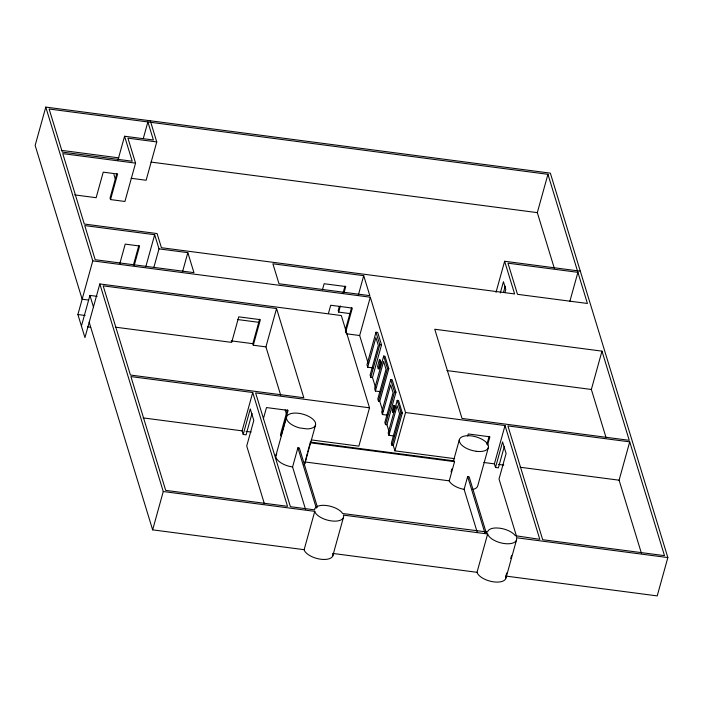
<?xml version="1.0" encoding="UTF-8"?>
<svg xmlns="http://www.w3.org/2000/svg" width="703" height="703" viewBox="0 0 703 703"><rect width="100%" height="100%" fill="white"/><g stroke="black" fill="none" stroke-linecap="round" stroke-linejoin="round"><path stroke-width="1.05" d="M311.297 439.911L358.873 446.133L369.506 407.802L341.306 315.542L99.826 283.942L163.272 491.529L314.768 511.353L304.144 549.684L304.504 550.792A15.027 7.083 15.5 0 0 320.972 559.263A15.027 7.083 15.5 0 0 333.029 554.333L332.73 553.428L477.012 572.312A15.027 7.083 15.5 0 0 493.778 581.882A15.027 7.083 15.5 0 0 505.852 576.082L657.217 595.898L667.85 557.567L550.352 173.14L45.783 107.102L35.15 145.433L82.146 299.206L88.675 300.058M117.963 160.064L124.572 136.241L153.403 140.011L147.885 121.944L143.289 138.517M116.847 173.527L110.046 198.044L110.52 199.582L124.932 201.471L135.565 163.14L127.928 138.157L156.76 141.927L146.127 180.258L131.18 178.298M99.826 283.942L84.949 337.598L77.892 314.531L92.778 260.875L45.783 107.102M110.52 199.582L117.603 174.036L103.227 172.156L96.144 197.701L74.676 194.889M81.425 326.069L89.922 295.401L97.137 296.35M119.835 263.537L125.222 244.117L139.598 246.006L134.211 265.418M133.465 264.899L138.843 245.488M145.767 266.841L154.678 234.723L84.755 225.575L95.195 259.715L193.94 272.641L187.833 252.649L159.001 248.871L154.678 234.723M153.834 267.518L159.001 248.871M182.666 271.296L187.833 252.649M304.144 549.684L152.648 529.86L163.272 491.529M280.682 395.139L265.927 346.878L253.291 345.217L252.825 343.679L259.627 319.153M253.291 345.217L260.382 319.672L238.756 316.842L231.674 342.387L115.38 327.167M252.034 413.373L246.085 434.841L243.203 434.463L242.096 430.851L252.729 392.52L130.907 376.58L165.688 490.369L287.509 506.309L252.729 392.52M265.927 346.878L276.56 308.547L103.183 285.849L130.442 375.042L303.819 397.731L276.56 308.547M243.203 434.463L250.286 408.909L253.809 420.438L246.727 445.992L264.372 503.708M263.37 418.803L266.481 407.564L288.107 410.394L281.024 435.948L280.55 434.41L287.36 409.875M275.91 455.509L286.543 417.178M322.431 289.856L324.127 283.731L345.753 286.56L344.057 292.685M328.442 313.433L330.709 305.251L352.335 308.081L345.533 332.616M305.612 509.613L292.58 466.968L297.896 447.802L299.32 447.916L317.448 507.25M339.329 306.482L338.196 310.568L338.67 312.106L349.997 313.591M343.02 293.195L344.997 286.042M338.67 312.106L340.366 305.981M304.1 464.797A15.027 7.083 15.5 0 0 304.979 463.136L307.141 453.883M307.703 451.862L310.216 442.785L454.56 461.678L449.243 480.843L449.92 482.1A15.027 7.083 15.5 0 0 461.774 488.875L464.112 489.332L477.161 532.048M304.979 463.136L315.603 424.805L315.489 422.881A15.027 7.083 15.5 0 0 299.988 413.496A15.027 7.083 15.5 0 0 286.464 417.802A15.027 7.083 15.5 0 0 299.61 427.934L307.07 428.909A15.027 7.083 15.5 0 0 315.603 424.805M345.349 330.059L351.579 307.571M358.258 295.348L363.715 275.664L272.887 263.783L279.003 283.766L369.822 295.655L363.715 275.664M368.064 363.012L359.664 335.524L370.296 297.193L92.778 260.875M375.639 387.784L372.493 377.502L381.527 344.918L377.722 332.466L375.991 332.238L366.957 364.822L367.687 367.212L373.17 367.924M367.687 367.212L375.912 337.572L378.328 345.489L370.112 375.13L370.762 377.274L372.493 377.502M370.762 377.274L379.796 344.69L375.991 332.238M379.4 359.751L377.555 366.395L378.284 368.776L379.145 368.89L380.991 362.247L380.261 359.866L379.4 359.751L380.13 362.133L378.284 368.776M382.827 411.308L379.761 401.264L388.794 368.688L384.989 356.236L383.689 356.061L374.655 388.645L375.384 391.035L380.191 391.668M375.384 391.035L383.61 361.395L386.026 369.312L377.81 398.952L378.46 401.097L379.761 401.264M332.695 556.161L343.328 517.83M378.46 401.097L387.494 368.521L383.689 356.061M389.172 432.055L386.94 424.77L395.974 392.195L392.169 379.734L390.727 379.55L381.694 412.125L382.423 414.524L387.23 415.148M382.423 414.524L390.648 384.875L393.065 392.801L384.849 422.441L385.499 424.586L386.94 424.77M385.499 424.586L394.532 392.002L390.727 379.55M393.601 405.754L392.283 410.508L392.828 412.274L393.548 412.371L394.866 407.617L394.321 405.851L393.601 405.754L394.146 407.52L392.828 412.274M393.794 407.749L394.321 405.851M454.665 458.672L394.91 450.851L393.293 445.553L402.327 412.977L398.522 400.517L397.221 400.35L388.188 432.934L388.917 435.324L394.401 436.036M388.917 435.324L397.142 405.684L399.559 413.601L391.343 443.241L391.993 445.386L393.293 445.553M391.993 445.386L401.035 412.802L397.221 400.35M394.91 450.851L405.543 412.52L370.296 297.193M496.01 292.343L504.631 261.27L580.318 271.173M453.294 461.546L459.331 439.797M500.316 292.975L503.436 281.727L505.782 289.416L504.939 292.483M451.054 471.977L451.897 468.954M503.489 292.334L505.185 286.2M467.697 436.018L468.268 433.971L489.894 436.8L487.627 444.981M554.298 268.221L537.312 212.631L547.945 174.309L49.131 109.018L62.295 152.076L132.208 161.224L124.572 136.241M464.112 489.332L467.653 476.555L469.129 476.845L486.274 532.953M486.871 444.463L489.139 436.291M488.392 447.416L477.768 485.747A15.027 7.083 15.5 0 1 472.478 489.534M504.332 446.396L498.383 467.855L495.492 467.477L494.394 463.875L505.026 425.543L405.543 412.52M495.492 467.477L502.583 441.923L506.107 453.461L499.025 479.015L516.661 536.732M477.012 572.312L487.645 533.981L343.363 515.097L343.662 516.002A15.027 7.083 15.5 0 1 331.596 520.941A15.027 7.083 15.5 0 1 315.137 512.461L314.768 511.353M569.861 301.341L577.901 272.333L507.979 263.177L517.496 294.32L587.418 303.468L547.945 174.309M505.852 576.082L506.714 572.98M510.73 558.472L511.591 555.37M505.967 578.007L516.591 539.684M606.109 437.732L591.355 389.471L601.988 351.14L434.762 329.25L462.02 418.434L629.247 440.324L601.988 351.14M641.426 553.27L619.088 480.193L629.721 441.862L507.909 425.921L542.681 539.711L664.493 555.651L629.721 441.862M61.293 150.328L118.807 157.859M151.022 162.077L537.312 212.631M135.565 163.14L62.76 153.614L84.29 224.037L157.094 233.563L161.418 247.711L514.614 293.942L504.631 261.27M237.702 319.557L259.451 322.405M346.28 333.776L359.664 335.524M379.796 344.69L381.527 344.918M77.892 314.531L85.107 315.48M231.199 340.85L252.825 343.679M446.932 370.569L591.355 389.471M380.13 362.133L380.991 362.247M87.603 326.877L90.687 327.282M387.494 368.521L388.794 368.688M394.532 392.002L395.974 392.195M394.146 407.52L394.866 407.617M369.506 407.802L255.611 392.898L290.392 506.687L314.584 509.851L314.803 508.62A15.027 7.083 15.5 0 1 324.672 505.343L328.433 505.817A15.027 7.083 15.5 0 1 341.386 511.925L342.633 513.524L487.53 532.057A15.027 7.083 15.5 0 1 496.063 527.953L499.71 528.181A15.027 7.083 15.5 0 1 515.378 535.704L539.799 539.333L505.026 425.543M401.035 412.802L402.327 412.977M143.122 417.898L242.096 430.851M246.015 431.361L251.164 432.037M483.857 462.495L494.394 463.875M498.365 464.393L503.805 465.105M520.115 467.24L619.088 480.193M310.172 442.046L454.129 460.887L454.56 461.678M304.909 461.95L449.243 480.843M667.85 557.567L516.477 537.751A15.027 7.083 15.5 0 1 504.411 543.56A15.027 7.083 15.5 0 1 487.645 533.981M292.58 466.968L288.986 466.256A15.027 7.083 15.5 0 1 276.78 453.839M467.653 476.555L484.85 532.812M297.896 447.802L316.332 508.128M285.172 409.831L286.455 414.023M150.301 120.784L156.76 141.927M113.948 174.564L115.538 179.775M89.922 295.401L93.446 306.939M89.202 322.264L152.648 529.86M476.212 451.291L472.398 450.544A15.027 7.083 15.5 0 1 460.544 443.778L459.446 441.721A15.027 7.083 15.5 0 1 471.511 435.922A15.027 7.083 15.5 0 1 488.277 445.491A15.027 7.083 15.5 0 1 476.212 451.291"/></g></svg>
